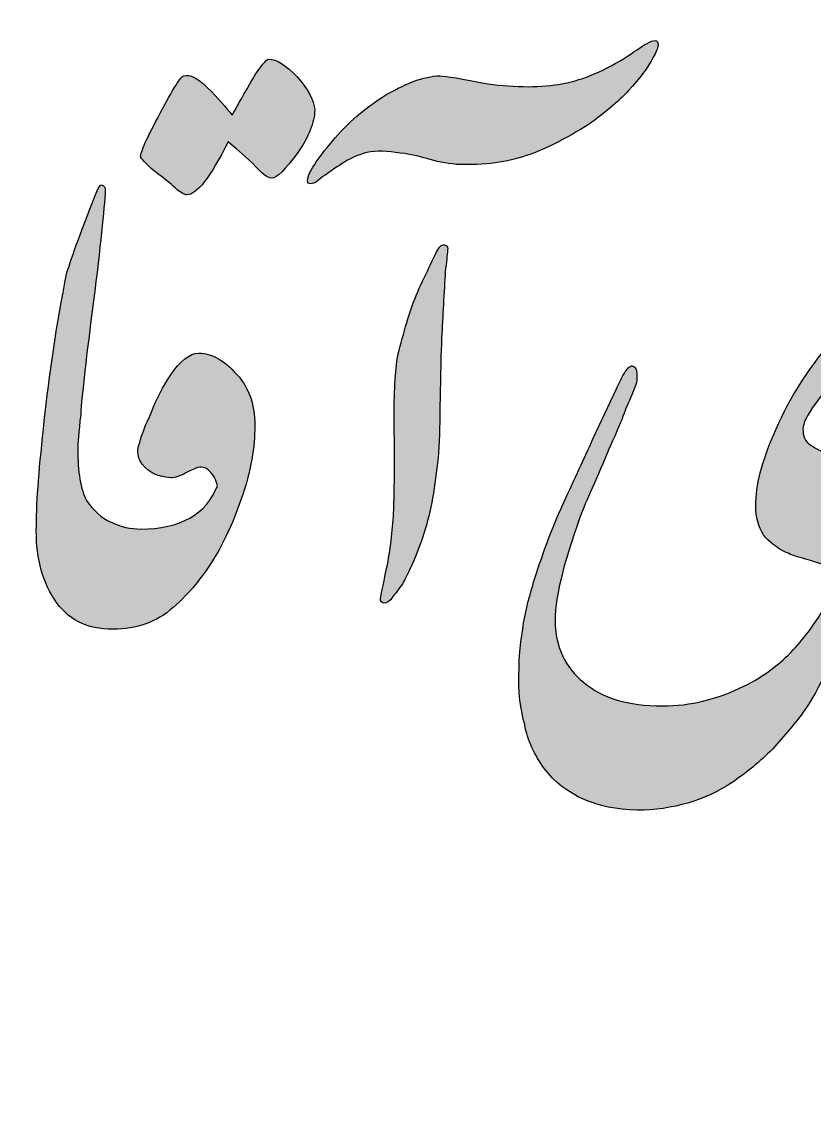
# Model space of a CAD drawing. Header units: millimetres. Extents: x -181.7 to -141.7, y -138.1 to -98.1.
# Drawn here: x -152.27 to -148.41, y -127.19 to -121.91 of the extents above; entities that cross this region are included whole.
import ezdxf

# ---------------------------------------------------------------- set-up
doc = ezdxf.new("R2010")
doc.units = ezdxf.units.MM
doc.header["$MEASUREMENT"] = 0
doc.layers.add('Layer 1', color=7, linetype='Continuous')

msp = doc.modelspace()

# ---------------------------------------------------------------- hatches: boundary and pattern name
at = {"layer": 'Layer 1', "true_color": 0x373435}
h = msp.add_hatch(color=250, dxfattribs=at)
edge = h.paths.add_edge_path()
edge.add_spline(control_points=[(-150.0014, -122.2078), (-150.1306, -122.1839), (-150.2071, -122.1696), (-150.2359, -122.1696), (-150.3123, -122.1696), (-150.4078, -122.2078), (-150.5178, -122.2747), (-150.6135, -122.3369), (-150.6995, -122.4134), (-150.7712, -122.5042), (-150.8046, -122.5426), (-150.8334, -122.5808), (-150.8526, -122.6142), (-150.8764, -122.6524), (-150.8812, -122.6764), (-150.8764, -122.6907), (-150.8621, -122.7003), (-150.838, -122.6907), (-150.8142, -122.6668), (-150.7856, -122.6478), (-150.7569, -122.6238), (-150.7234, -122.6048), (-150.6899, -122.5807), (-150.6516, -122.5617), (-150.6087, -122.5472), (-150.5609, -122.533), (-150.5082, -122.533), (-150.4508, -122.5426), (-150.3886, -122.5472), (-150.3362, -122.5617), (-150.2979, -122.5713), (-150.2548, -122.5856), (-150.2071, -122.5952), (-150.1545, -122.5998), (-150.0157, -122.6048), (-149.9058, -122.5902), (-149.815, -122.5568), (-149.7242, -122.5282), (-149.6238, -122.4756), (-149.509, -122.4039), (-149.4373, -122.3512), (-149.3705, -122.2987), (-149.3179, -122.2413), (-149.2651, -122.1839), (-149.2221, -122.1266), (-149.1983, -122.0788), (-149.184, -122.0548), (-149.1744, -122.0357), (-149.1744, -122.0214), (-149.1744, -122.0023), (-149.1791, -121.9975), (-149.1887, -121.9975), (-149.1983, -121.9975), (-149.2126, -122.0023), (-149.2269, -122.0118), (-149.2461, -122.0214), (-149.2747, -122.0405), (-149.3225, -122.074), (-149.3751, -122.1074), (-149.4278, -122.1362), (-149.4852, -122.16), (-149.5808, -122.203), (-149.6859, -122.2222), (-149.8054, -122.2222), (-149.8724, -122.2222), (-149.9346, -122.2174), (-150.0014, -122.2078), (-150.0014, -122.2078), (-150.0014, -122.2078), (-150.0014, -122.2078)], knot_values=[0, 0, 0, 0, 0.043478, 0.043478, 0.043478, 0.086957, 0.086957, 0.086957, 0.130435, 0.130435, 0.130435, 0.173913, 0.173913, 0.173913, 0.217391, 0.217391, 0.217391, 0.26087, 0.26087, 0.26087, 0.304348, 0.304348, 0.304348, 0.347826, 0.347826, 0.347826, 0.391304, 0.391304, 0.391304, 0.434783, 0.434783, 0.434783, 0.478261, 0.478261, 0.478261, 0.521739, 0.521739, 0.521739, 0.565217, 0.565217, 0.565217, 0.608696, 0.608696, 0.608696, 0.652174, 0.652174, 0.652174, 0.695652, 0.695652, 0.695652, 0.73913, 0.73913, 0.73913, 0.782609, 0.782609, 0.782609, 0.826087, 0.826087, 0.826087, 0.869565, 0.869565, 0.869565, 0.913043, 0.913043, 0.913043, 0.956522, 0.956522, 0.956522, 1, 1, 1, 1], degree=3, periodic=1)
h = msp.add_hatch(color=250, dxfattribs=at)
edge = h.paths.add_edge_path()
edge.add_spline(control_points=[(-151.623, -122.6334), (-151.5752, -122.6668), (-151.5418, -122.6956), (-151.5226, -122.7146), (-151.4988, -122.7337), (-151.4796, -122.7482), (-151.4653, -122.7482), (-151.4175, -122.7481), (-151.3506, -122.662), (-151.2645, -122.4899), (-151.231, -122.5187), (-151.1927, -122.5521), (-151.145, -122.5952), (-151.102, -122.6429), (-151.0732, -122.6668), (-151.0541, -122.6668), (-151.0254, -122.6668), (-150.9872, -122.6238), (-150.9297, -122.5472), (-150.8725, -122.466), (-150.8437, -122.3943), (-150.8437, -122.3369), (-150.8485, -122.2843), (-150.8771, -122.2318), (-150.9297, -122.1744), (-150.9824, -122.117), (-151.0302, -122.0882), (-151.0685, -122.0882), (-151.078, -122.0882), (-151.1066, -122.1217), (-151.145, -122.1839), (-151.1831, -122.2509), (-151.2167, -122.3083), (-151.2453, -122.3608), (-151.2741, -122.3226), (-151.3123, -122.2796), (-151.3649, -122.227), (-151.4126, -122.1792), (-151.4509, -122.16), (-151.4796, -122.1696), (-151.494, -122.1696), (-151.5322, -122.2318), (-151.5944, -122.3512), (-151.6613, -122.4708), (-151.69, -122.5426), (-151.69, -122.5617), (-151.69, -122.5711), (-151.6661, -122.5952), (-151.623, -122.6334), (-151.623, -122.6334), (-151.623, -122.6334), (-151.623, -122.6334)], knot_values=[0, 0, 0, 0, 0.058824, 0.058824, 0.058824, 0.117647, 0.117647, 0.117647, 0.176471, 0.176471, 0.176471, 0.235294, 0.235294, 0.235294, 0.294118, 0.294118, 0.294118, 0.352941, 0.352941, 0.352941, 0.411765, 0.411765, 0.411765, 0.470588, 0.470588, 0.470588, 0.529412, 0.529412, 0.529412, 0.588235, 0.588235, 0.588235, 0.647059, 0.647059, 0.647059, 0.705882, 0.705882, 0.705882, 0.764706, 0.764706, 0.764706, 0.823529, 0.823529, 0.823529, 0.882353, 0.882353, 0.882353, 0.941176, 0.941176, 0.941176, 1, 1, 1, 1], degree=3, periodic=1)
h = msp.add_hatch(color=250, dxfattribs=at)
edge = h.paths.add_edge_path()
edge.add_spline(control_points=[(-151.9816, -123.819), (-151.9769, -123.7187), (-151.953, -123.5322), (-151.9195, -123.2645), (-151.886, -123.0015), (-151.8669, -122.8197), (-151.8621, -122.7241), (-151.8621, -122.7099), (-151.8669, -122.7051), (-151.8765, -122.7003), (-151.8812, -122.6956), (-151.8908, -122.7051), (-151.9003, -122.7241), (-151.9769, -122.9155), (-152.0246, -123.0492), (-152.0485, -123.1258), (-152.1011, -123.3888), (-152.1346, -123.6278), (-152.1585, -123.8477), (-152.1823, -124.063), (-152.1968, -124.235), (-152.1968, -124.3546), (-152.2015, -124.4979), (-152.1729, -124.6175), (-152.1108, -124.7131), (-152.0485, -124.8135), (-151.953, -124.8612), (-151.8239, -124.8612), (-151.7091, -124.8612), (-151.6136, -124.8278), (-151.5322, -124.7561), (-151.494, -124.7227), (-151.4509, -124.6797), (-151.4031, -124.6175), (-151.3265, -124.522), (-151.2645, -124.4024), (-151.2119, -124.2588), (-151.1592, -124.1155), (-151.1354, -123.9912), (-151.1354, -123.8908), (-151.1306, -123.7809), (-151.1592, -123.69), (-151.2214, -123.6229), (-151.2835, -123.5514), (-151.3457, -123.5178), (-151.4079, -123.5178), (-151.4509, -123.5178), (-151.4988, -123.5561), (-151.5465, -123.6278), (-151.5801, -123.6804), (-151.6136, -123.7377), (-151.6374, -123.8047), (-151.6661, -123.8669), (-151.6852, -123.9146), (-151.6948, -123.953), (-151.7091, -123.9864), (-151.7043, -124.015), (-151.6948, -124.0389), (-151.6661, -124.0915), (-151.6136, -124.1203), (-151.5418, -124.1251), (-151.5226, -124.1251), (-151.4988, -124.1155), (-151.4701, -124.1011), (-151.4414, -124.0868), (-151.4222, -124.0772), (-151.4222, -124.0772), (-151.3937, -124.0677), (-151.3745, -124.0726), (-151.3553, -124.0915), (-151.3361, -124.1107), (-151.3219, -124.1345), (-151.3171, -124.1633), (-151.3696, -124.3019), (-151.4988, -124.3737), (-151.69, -124.3737), (-151.7378, -124.3736), (-151.7855, -124.3641), (-151.8335, -124.3402), (-151.8812, -124.321), (-151.9195, -124.2829), (-151.953, -124.235), (-151.9816, -124.1825), (-151.9959, -124.0964), (-151.9959, -123.9816), (-151.9959, -123.9576), (-151.9912, -123.9052), (-151.9816, -123.819), (-151.9816, -123.819), (-151.9816, -123.819), (-151.9816, -123.819)], knot_values=[0, 0, 0, 0, 0.033333, 0.033333, 0.033333, 0.066667, 0.066667, 0.066667, 0.1, 0.1, 0.1, 0.133333, 0.133333, 0.133333, 0.166667, 0.166667, 0.166667, 0.2, 0.2, 0.2, 0.233333, 0.233333, 0.233333, 0.266667, 0.266667, 0.266667, 0.3, 0.3, 0.3, 0.333333, 0.333333, 0.333333, 0.366667, 0.366667, 0.366667, 0.4, 0.4, 0.4, 0.433333, 0.433333, 0.433333, 0.466667, 0.466667, 0.466667, 0.5, 0.5, 0.5, 0.533333, 0.533333, 0.533333, 0.566667, 0.566667, 0.566667, 0.6, 0.6, 0.6, 0.633333, 0.633333, 0.633333, 0.666667, 0.666667, 0.666667, 0.7, 0.7, 0.7, 0.733333, 0.733333, 0.733333, 0.766667, 0.766667, 0.766667, 0.8, 0.8, 0.8, 0.833333, 0.833333, 0.833333, 0.866667, 0.866667, 0.866667, 0.9, 0.9, 0.9, 0.933333, 0.933333, 0.933333, 0.966667, 0.966667, 0.966667, 1, 1, 1, 1], degree=3, periodic=1)
h = msp.add_hatch(color=250, dxfattribs=at)
edge = h.paths.add_edge_path()
edge.add_spline(control_points=[(-147.5852, -122.925), (-147.5898, -122.9106), (-147.6043, -122.9059), (-147.6186, -122.9059), (-147.6616, -122.9106), (-147.7142, -122.9346), (-147.7859, -122.9728), (-147.8432, -123.0062), (-147.9007, -123.0492), (-147.9628, -123.0924), (-148.025, -123.1401), (-148.0728, -123.1784), (-148.111, -123.2165), (-148.1876, -123.2837), (-148.2687, -123.3745), (-148.3549, -123.4892), (-148.4648, -123.6278), (-148.5508, -123.7665), (-148.6082, -123.9052), (-148.6704, -124.0485), (-148.6992, -124.1633), (-148.6992, -124.2588), (-148.6992, -124.3163), (-148.6847, -124.3641), (-148.6608, -124.4024), (-148.637, -124.4358), (-148.5986, -124.4644), (-148.5508, -124.4883), (-148.527, -124.4979), (-148.5031, -124.5075), (-148.484, -124.5124), (-148.4648, -124.5171), (-148.4313, -124.5266), (-148.3883, -124.5409), (-148.3453, -124.5554), (-148.3213, -124.5793), (-148.3213, -124.6079), (-148.3213, -124.6557), (-148.3405, -124.7085), (-148.3741, -124.7705), (-148.4075, -124.8278), (-148.4552, -124.8948), (-148.5174, -124.9618), (-148.5796, -125.0287), (-148.6608, -125.0907), (-148.7565, -125.1387), (-148.8857, -125.2008), (-149.0146, -125.2343), (-149.1533, -125.2343), (-149.3206, -125.2343), (-149.445, -125.196), (-149.5358, -125.1195), (-149.6266, -125.0478), (-149.6745, -124.9426), (-149.6745, -124.8183), (-149.6745, -124.6939), (-149.6266, -124.5124), (-149.5358, -124.2684), (-149.5166, -124.2254), (-149.4928, -124.1729), (-149.464, -124.106), (-149.4354, -124.0389), (-149.4115, -123.9768), (-149.3828, -123.9195), (-149.3589, -123.862), (-149.3397, -123.8143), (-149.3302, -123.7855), (-149.3159, -123.7569), (-149.3014, -123.7187), (-149.2825, -123.6709), (-149.2775, -123.6613), (-149.2775, -123.6421), (-149.2775, -123.6183), (-149.2775, -123.5944), (-149.2871, -123.58), (-149.3014, -123.58), (-149.311, -123.58), (-149.3255, -123.5944), (-149.3397, -123.6183), (-149.354, -123.6421), (-149.3636, -123.6661), (-149.378, -123.6947), (-149.378, -123.6947), (-149.4879, -123.929), (-149.4879, -123.929), (-149.5214, -124.0055), (-149.5692, -124.106), (-149.6266, -124.2303), (-149.6839, -124.3546), (-149.7319, -124.4836), (-149.7749, -124.6175), (-149.7987, -124.6989), (-149.8226, -124.78), (-149.8322, -124.8612), (-149.8466, -124.9426), (-149.8513, -125.0287), (-149.8513, -125.1148), (-149.8513, -125.1817), (-149.8418, -125.2534), (-149.8226, -125.3252), (-149.8083, -125.4016), (-149.7749, -125.4733), (-149.727, -125.5401), (-149.6266, -125.6693), (-149.4736, -125.7362), (-149.2775, -125.7411), (-149.1007, -125.7411), (-148.9476, -125.6932), (-148.8139, -125.6073), (-148.7469, -125.5593), (-148.68, -125.5067), (-148.6178, -125.4446), (-148.5604, -125.3778), (-148.5031, -125.3156), (-148.4601, -125.2534), (-148.3692, -125.1148), (-148.2975, -124.9522), (-148.2449, -124.7657), (-148.1923, -124.5793), (-148.1636, -124.4168), (-148.1636, -124.2684), (-148.1636, -124.1681), (-148.1876, -124.0964), (-148.2402, -124.063), (-148.2545, -124.0485), (-148.2879, -124.0342), (-148.3357, -124.015), (-148.3835, -123.996), (-148.4171, -123.9768), (-148.436, -123.9624), (-148.4601, -123.9482), (-148.4697, -123.9195), (-148.4697, -123.8861), (-148.4697, -123.862), (-148.4505, -123.819), (-148.4075, -123.7617), (-148.3645, -123.6995), (-148.3023, -123.6325), (-148.2257, -123.5656), (-148.1492, -123.494), (-148.0824, -123.4414), (-148.0154, -123.4126), (-147.9532, -123.3792), (-147.9007, -123.3649), (-147.8623, -123.3649), (-147.8528, -123.3649), (-147.8433, -123.3649), (-147.8338, -123.3745), (-147.8193, -123.384), (-147.8097, -123.3935), (-147.7955, -123.403), (-147.7763, -123.403), (-147.7524, -123.3841), (-147.7286, -123.3457), (-147.7238, -123.3361), (-147.7046, -123.2979), (-147.676, -123.231), (-147.6424, -123.1688), (-147.6234, -123.1162), (-147.609, -123.078), (-147.5947, -123.0446), (-147.5852, -123.0062), (-147.5802, -122.9681), (-147.5756, -122.9536), (-147.5802, -122.9393), (-147.5852, -122.925), (-147.5852, -122.925), (-147.5852, -122.925), (-147.5852, -122.925)], knot_values=[0, 0, 0, 0, 0.017857, 0.017857, 0.017857, 0.035714, 0.035714, 0.035714, 0.053571, 0.053571, 0.053571, 0.071429, 0.071429, 0.071429, 0.089286, 0.089286, 0.089286, 0.107143, 0.107143, 0.107143, 0.125, 0.125, 0.125, 0.142857, 0.142857, 0.142857, 0.160714, 0.160714, 0.160714, 0.178571, 0.178571, 0.178571, 0.196429, 0.196429, 0.196429, 0.214286, 0.214286, 0.214286, 0.232143, 0.232143, 0.232143, 0.25, 0.25, 0.25, 0.267857, 0.267857, 0.267857, 0.285714, 0.285714, 0.285714, 0.303571, 0.303571, 0.303571, 0.321429, 0.321429, 0.321429, 0.339286, 0.339286, 0.339286, 0.357143, 0.357143, 0.357143, 0.375, 0.375, 0.375, 0.392857, 0.392857, 0.392857, 0.410714, 0.410714, 0.410714, 0.428571, 0.428571, 0.428571, 0.446429, 0.446429, 0.446429, 0.464286, 0.464286, 0.464286, 0.482143, 0.482143, 0.482143, 0.5, 0.5, 0.5, 0.517857, 0.517857, 0.517857, 0.535714, 0.535714, 0.535714, 0.553571, 0.553571, 0.553571, 0.571429, 0.571429, 0.571429, 0.589286, 0.589286, 0.589286, 0.607143, 0.607143, 0.607143, 0.625, 0.625, 0.625, 0.642857, 0.642857, 0.642857, 0.660714, 0.660714, 0.660714, 0.678571, 0.678571, 0.678571, 0.696429, 0.696429, 0.696429, 0.714286, 0.714286, 0.714286, 0.732143, 0.732143, 0.732143, 0.75, 0.75, 0.75, 0.767857, 0.767857, 0.767857, 0.785714, 0.785714, 0.785714, 0.803571, 0.803571, 0.803571, 0.821429, 0.821429, 0.821429, 0.839286, 0.839286, 0.839286, 0.857143, 0.857143, 0.857143, 0.875, 0.875, 0.875, 0.892857, 0.892857, 0.892857, 0.910714, 0.910714, 0.910714, 0.928571, 0.928571, 0.928571, 0.946429, 0.946429, 0.946429, 0.964286, 0.964286, 0.964286, 0.982143, 0.982143, 0.982143, 1, 1, 1, 1], degree=3, periodic=1)
h = msp.add_hatch(color=250, dxfattribs=at)
edge = h.paths.add_edge_path()
edge.add_spline(control_points=[(-150.2263, -123.4271), (-150.2213, -123.3696), (-150.2213, -123.3171), (-150.2167, -123.2597), (-150.2118, -123.2023), (-150.2118, -123.1497), (-150.2071, -123.1066), (-150.2022, -123.0588), (-150.1975, -123.0302), (-150.1975, -123.0158), (-150.1927, -123.0062), (-150.1975, -122.9966), (-150.2118, -122.992), (-150.2213, -122.987), (-150.2359, -122.9966), (-150.2453, -123.0158), (-150.2644, -123.0492), (-150.2835, -123.0924), (-150.3027, -123.1354), (-150.3266, -123.1784), (-150.3457, -123.2261), (-150.3648, -123.2741), (-150.384, -123.3266), (-150.3982, -123.3745), (-150.4127, -123.4271), (-150.427, -123.4796), (-150.4413, -123.5274), (-150.4462, -123.5752), (-150.4558, -123.6613), (-150.4604, -123.7809), (-150.4558, -123.9338), (-150.4558, -124.0915), (-150.4558, -124.2111), (-150.4604, -124.2972), (-150.4653, -124.3832), (-150.4748, -124.474), (-150.4939, -124.5649), (-150.513, -124.6557), (-150.5226, -124.7035), (-150.5226, -124.7035), (-150.5274, -124.7178), (-150.5226, -124.7274), (-150.513, -124.7323), (-150.5035, -124.737), (-150.4892, -124.7323), (-150.4748, -124.7178), (-150.4604, -124.6989), (-150.4413, -124.6748), (-150.4174, -124.6413), (-150.3982, -124.6079), (-150.3648, -124.5409), (-150.3266, -124.4358), (-150.2883, -124.3306), (-150.2644, -124.2111), (-150.2501, -124.0772), (-150.2405, -124.015), (-150.2359, -123.9386), (-150.2359, -123.8524), (-150.2359, -123.7617), (-150.2309, -123.6613), (-150.2309, -123.5466), (-150.2309, -123.5226), (-150.2263, -123.4796), (-150.2263, -123.4271), (-150.2263, -123.4271), (-150.2263, -123.4271), (-150.2263, -123.4271)], knot_values=[0, 0, 0, 0, 0.045455, 0.045455, 0.045455, 0.090909, 0.090909, 0.090909, 0.136364, 0.136364, 0.136364, 0.181818, 0.181818, 0.181818, 0.227273, 0.227273, 0.227273, 0.272727, 0.272727, 0.272727, 0.318182, 0.318182, 0.318182, 0.363636, 0.363636, 0.363636, 0.409091, 0.409091, 0.409091, 0.454545, 0.454545, 0.454545, 0.5, 0.5, 0.5, 0.545455, 0.545455, 0.545455, 0.590909, 0.590909, 0.590909, 0.636364, 0.636364, 0.636364, 0.681818, 0.681818, 0.681818, 0.727273, 0.727273, 0.727273, 0.772727, 0.772727, 0.772727, 0.818182, 0.818182, 0.818182, 0.863636, 0.863636, 0.863636, 0.909091, 0.909091, 0.909091, 0.954545, 0.954545, 0.954545, 1, 1, 1, 1], degree=3, periodic=1)

# ---------------------------------------------------------------- linework, layer by layer
at = {"layer": 'Layer 1', "color": 250, "lineweight": 18}
msp.add_open_spline([(-179.7413, -98.0531), (-179.7413, -98.0531), (-143.7415, -98.0531), (-143.7415, -98.0531), (-142.6415, -98.0531), (-141.7414, -98.953), (-141.7414, -100.053), (-141.7414, -100.053), (-141.7414, -136.0532), (-141.7414, -136.0532), (-141.7414, -137.1532), (-142.6415, -138.0531), (-143.7415, -138.0531), (-143.7415, -138.0531), (-179.7413, -138.0531), (-179.7413, -138.0531), (-180.8413, -138.0531), (-181.7414, -137.1532), (-181.7414, -136.0532), (-181.7414, -136.0532), (-181.7414, -100.053), (-181.7414, -100.053), (-181.7414, -98.953), (-180.8413, -98.0531), (-179.7413, -98.0531)], degree=3, knots=[0, 0, 0, 0, 0.125, 0.125, 0.125, 0.25, 0.25, 0.25, 0.375, 0.375, 0.375, 0.5, 0.5, 0.5, 0.625, 0.625, 0.625, 0.75, 0.75, 0.75, 0.875, 0.875, 0.875, 1, 1, 1, 1], dxfattribs=at)
at = {"layer": 'Layer 1', "color": 250}
for points, knots in [([(-150.0014, -122.2078), (-150.1306, -122.1839), (-150.2071, -122.1696), (-150.2359, -122.1696), (-150.3123, -122.1696), (-150.4078, -122.2078), (-150.5178, -122.2747), (-150.6135, -122.3369), (-150.6995, -122.4134), (-150.7712, -122.5042), (-150.8046, -122.5426), (-150.8334, -122.5808), (-150.8526, -122.6142), (-150.8764, -122.6524), (-150.8812, -122.6764), (-150.8764, -122.6907), (-150.8621, -122.7003), (-150.838, -122.6907), (-150.8142, -122.6668), (-150.7856, -122.6478), (-150.7569, -122.6238), (-150.7234, -122.6048), (-150.6899, -122.5807), (-150.6516, -122.5617), (-150.6087, -122.5472), (-150.5609, -122.533), (-150.5082, -122.533), (-150.4508, -122.5426), (-150.3886, -122.5472), (-150.3362, -122.5617), (-150.2979, -122.5713), (-150.2548, -122.5856), (-150.2071, -122.5952), (-150.1545, -122.5998), (-150.0157, -122.6048), (-149.9058, -122.5902), (-149.815, -122.5568), (-149.7242, -122.5282), (-149.6238, -122.4756), (-149.509, -122.4039), (-149.4373, -122.3512), (-149.3705, -122.2987), (-149.3179, -122.2413), (-149.2651, -122.1839), (-149.2221, -122.1266), (-149.1983, -122.0788), (-149.184, -122.0548), (-149.1744, -122.0357), (-149.1744, -122.0214), (-149.1744, -122.0023), (-149.1791, -121.9975), (-149.1887, -121.9975), (-149.1983, -121.9975), (-149.2126, -122.0023), (-149.2269, -122.0118), (-149.2461, -122.0214), (-149.2747, -122.0405), (-149.3225, -122.074), (-149.3751, -122.1074), (-149.4278, -122.1362), (-149.4852, -122.16), (-149.5808, -122.203), (-149.6859, -122.2222), (-149.8054, -122.2222), (-149.8724, -122.2222), (-149.9346, -122.2174), (-150.0014, -122.2078), (-150.0014, -122.2078), (-150.0014, -122.2078), (-150.0014, -122.2078)], [0, 0, 0, 0, 0.043478, 0.043478, 0.043478, 0.086957, 0.086957, 0.086957, 0.130435, 0.130435, 0.130435, 0.173913, 0.173913, 0.173913, 0.217391, 0.217391, 0.217391, 0.26087, 0.26087, 0.26087, 0.304348, 0.304348, 0.304348, 0.347826, 0.347826, 0.347826, 0.391304, 0.391304, 0.391304, 0.434783, 0.434783, 0.434783, 0.478261, 0.478261, 0.478261, 0.521739, 0.521739, 0.521739, 0.565217, 0.565217, 0.565217, 0.608696, 0.608696, 0.608696, 0.652174, 0.652174, 0.652174, 0.695652, 0.695652, 0.695652, 0.73913, 0.73913, 0.73913, 0.782609, 0.782609, 0.782609, 0.826087, 0.826087, 0.826087, 0.869565, 0.869565, 0.869565, 0.913043, 0.913043, 0.913043, 0.956522, 0.956522, 0.956522, 1, 1, 1, 1]), ([(-151.623, -122.6334), (-151.5752, -122.6668), (-151.5418, -122.6956), (-151.5226, -122.7146), (-151.4988, -122.7337), (-151.4796, -122.7482), (-151.4653, -122.7482), (-151.4175, -122.7481), (-151.3506, -122.662), (-151.2645, -122.4899), (-151.231, -122.5187), (-151.1927, -122.5521), (-151.145, -122.5952), (-151.102, -122.6429), (-151.0732, -122.6668), (-151.0541, -122.6668), (-151.0254, -122.6668), (-150.9872, -122.6238), (-150.9297, -122.5472), (-150.8725, -122.466), (-150.8437, -122.3943), (-150.8437, -122.3369), (-150.8485, -122.2843), (-150.8771, -122.2318), (-150.9297, -122.1744), (-150.9824, -122.117), (-151.0302, -122.0882), (-151.0685, -122.0882), (-151.078, -122.0882), (-151.1066, -122.1217), (-151.145, -122.1839), (-151.1831, -122.2509), (-151.2167, -122.3083), (-151.2453, -122.3608), (-151.2741, -122.3226), (-151.3123, -122.2796), (-151.3649, -122.227), (-151.4126, -122.1792), (-151.4509, -122.16), (-151.4796, -122.1696), (-151.494, -122.1696), (-151.5322, -122.2318), (-151.5944, -122.3512), (-151.6613, -122.4708), (-151.69, -122.5426), (-151.69, -122.5617), (-151.69, -122.5711), (-151.6661, -122.5952), (-151.623, -122.6334), (-151.623, -122.6334), (-151.623, -122.6334), (-151.623, -122.6334)], [0, 0, 0, 0, 0.058824, 0.058824, 0.058824, 0.117647, 0.117647, 0.117647, 0.176471, 0.176471, 0.176471, 0.235294, 0.235294, 0.235294, 0.294118, 0.294118, 0.294118, 0.352941, 0.352941, 0.352941, 0.411765, 0.411765, 0.411765, 0.470588, 0.470588, 0.470588, 0.529412, 0.529412, 0.529412, 0.588235, 0.588235, 0.588235, 0.647059, 0.647059, 0.647059, 0.705882, 0.705882, 0.705882, 0.764706, 0.764706, 0.764706, 0.823529, 0.823529, 0.823529, 0.882353, 0.882353, 0.882353, 0.941176, 0.941176, 0.941176, 1, 1, 1, 1]), ([(-151.9816, -123.819), (-151.9769, -123.7187), (-151.953, -123.5322), (-151.9195, -123.2645), (-151.886, -123.0015), (-151.8669, -122.8197), (-151.8621, -122.7241), (-151.8621, -122.7099), (-151.8669, -122.7051), (-151.8765, -122.7003), (-151.8812, -122.6956), (-151.8908, -122.7051), (-151.9003, -122.7241), (-151.9769, -122.9155), (-152.0246, -123.0492), (-152.0485, -123.1258), (-152.1011, -123.3888), (-152.1346, -123.6278), (-152.1585, -123.8477), (-152.1823, -124.063), (-152.1968, -124.235), (-152.1968, -124.3546), (-152.2015, -124.4979), (-152.1729, -124.6175), (-152.1108, -124.7131), (-152.0485, -124.8135), (-151.953, -124.8612), (-151.8239, -124.8612), (-151.7091, -124.8612), (-151.6136, -124.8278), (-151.5322, -124.7561), (-151.494, -124.7227), (-151.4509, -124.6797), (-151.4031, -124.6175), (-151.3265, -124.522), (-151.2645, -124.4024), (-151.2119, -124.2588), (-151.1592, -124.1155), (-151.1354, -123.9912), (-151.1354, -123.8908), (-151.1306, -123.7809), (-151.1592, -123.69), (-151.2214, -123.6229), (-151.2835, -123.5514), (-151.3457, -123.5178), (-151.4079, -123.5178), (-151.4509, -123.5178), (-151.4988, -123.5561), (-151.5465, -123.6278), (-151.5801, -123.6804), (-151.6136, -123.7377), (-151.6374, -123.8047), (-151.6661, -123.8669), (-151.6852, -123.9146), (-151.6948, -123.953), (-151.7091, -123.9864), (-151.7043, -124.015), (-151.6948, -124.0389), (-151.6661, -124.0915), (-151.6136, -124.1203), (-151.5418, -124.1251), (-151.5226, -124.1251), (-151.4988, -124.1155), (-151.4701, -124.1011), (-151.4414, -124.0868), (-151.4222, -124.0772), (-151.4222, -124.0772), (-151.3937, -124.0677), (-151.3745, -124.0726), (-151.3553, -124.0915), (-151.3361, -124.1107), (-151.3219, -124.1345), (-151.3171, -124.1633), (-151.3696, -124.3019), (-151.4988, -124.3737), (-151.69, -124.3737), (-151.7378, -124.3736), (-151.7855, -124.3641), (-151.8335, -124.3402), (-151.8812, -124.321), (-151.9195, -124.2829), (-151.953, -124.235), (-151.9816, -124.1825), (-151.9959, -124.0964), (-151.9959, -123.9816), (-151.9959, -123.9576), (-151.9912, -123.9052), (-151.9816, -123.819), (-151.9816, -123.819), (-151.9816, -123.819), (-151.9816, -123.819)], [0, 0, 0, 0, 0.033333, 0.033333, 0.033333, 0.066667, 0.066667, 0.066667, 0.1, 0.1, 0.1, 0.133333, 0.133333, 0.133333, 0.166667, 0.166667, 0.166667, 0.2, 0.2, 0.2, 0.233333, 0.233333, 0.233333, 0.266667, 0.266667, 0.266667, 0.3, 0.3, 0.3, 0.333333, 0.333333, 0.333333, 0.366667, 0.366667, 0.366667, 0.4, 0.4, 0.4, 0.433333, 0.433333, 0.433333, 0.466667, 0.466667, 0.466667, 0.5, 0.5, 0.5, 0.533333, 0.533333, 0.533333, 0.566667, 0.566667, 0.566667, 0.6, 0.6, 0.6, 0.633333, 0.633333, 0.633333, 0.666667, 0.666667, 0.666667, 0.7, 0.7, 0.7, 0.733333, 0.733333, 0.733333, 0.766667, 0.766667, 0.766667, 0.8, 0.8, 0.8, 0.833333, 0.833333, 0.833333, 0.866667, 0.866667, 0.866667, 0.9, 0.9, 0.9, 0.933333, 0.933333, 0.933333, 0.966667, 0.966667, 0.966667, 1, 1, 1, 1]), ([(-147.5852, -122.925), (-147.5898, -122.9106), (-147.6043, -122.9059), (-147.6186, -122.9059), (-147.6616, -122.9106), (-147.7142, -122.9346), (-147.7859, -122.9728), (-147.8432, -123.0062), (-147.9007, -123.0492), (-147.9628, -123.0924), (-148.025, -123.1401), (-148.0728, -123.1784), (-148.111, -123.2165), (-148.1876, -123.2837), (-148.2687, -123.3745), (-148.3549, -123.4892), (-148.4648, -123.6278), (-148.5508, -123.7665), (-148.6082, -123.9052), (-148.6704, -124.0485), (-148.6992, -124.1633), (-148.6992, -124.2588), (-148.6992, -124.3163), (-148.6847, -124.3641), (-148.6608, -124.4024), (-148.637, -124.4358), (-148.5986, -124.4644), (-148.5508, -124.4883), (-148.527, -124.4979), (-148.5031, -124.5075), (-148.484, -124.5124), (-148.4648, -124.5171), (-148.4313, -124.5266), (-148.3883, -124.5409), (-148.3453, -124.5554), (-148.3213, -124.5793), (-148.3213, -124.6079), (-148.3213, -124.6557), (-148.3405, -124.7085), (-148.3741, -124.7705), (-148.4075, -124.8278), (-148.4552, -124.8948), (-148.5174, -124.9618), (-148.5796, -125.0287), (-148.6608, -125.0907), (-148.7565, -125.1387), (-148.8857, -125.2008), (-149.0146, -125.2343), (-149.1533, -125.2343), (-149.3206, -125.2343), (-149.445, -125.196), (-149.5358, -125.1195), (-149.6266, -125.0478), (-149.6745, -124.9426), (-149.6745, -124.8183), (-149.6745, -124.6939), (-149.6266, -124.5124), (-149.5358, -124.2684), (-149.5166, -124.2254), (-149.4928, -124.1729), (-149.464, -124.106), (-149.4354, -124.0389), (-149.4115, -123.9768), (-149.3828, -123.9195), (-149.3589, -123.862), (-149.3397, -123.8143), (-149.3302, -123.7855), (-149.3159, -123.7569), (-149.3014, -123.7187), (-149.2825, -123.6709), (-149.2775, -123.6613), (-149.2775, -123.6421), (-149.2775, -123.6183), (-149.2775, -123.5944), (-149.2871, -123.58), (-149.3014, -123.58), (-149.311, -123.58), (-149.3255, -123.5944), (-149.3397, -123.6183), (-149.354, -123.6421), (-149.3636, -123.6661), (-149.378, -123.6947), (-149.378, -123.6947), (-149.4879, -123.929), (-149.4879, -123.929), (-149.5214, -124.0055), (-149.5692, -124.106), (-149.6266, -124.2303), (-149.6839, -124.3546), (-149.7319, -124.4836), (-149.7749, -124.6175), (-149.7987, -124.6989), (-149.8226, -124.78), (-149.8322, -124.8612), (-149.8466, -124.9426), (-149.8513, -125.0287), (-149.8513, -125.1148), (-149.8513, -125.1817), (-149.8418, -125.2534), (-149.8226, -125.3252), (-149.8083, -125.4016), (-149.7749, -125.4733), (-149.727, -125.5401), (-149.6266, -125.6693), (-149.4736, -125.7362), (-149.2775, -125.7411), (-149.1007, -125.7411), (-148.9476, -125.6932), (-148.8139, -125.6073), (-148.7469, -125.5593), (-148.68, -125.5067), (-148.6178, -125.4446), (-148.5604, -125.3778), (-148.5031, -125.3156), (-148.4601, -125.2534), (-148.3692, -125.1148), (-148.2975, -124.9522), (-148.2449, -124.7657), (-148.1923, -124.5793), (-148.1636, -124.4168), (-148.1636, -124.2684), (-148.1636, -124.1681), (-148.1876, -124.0964), (-148.2402, -124.063), (-148.2545, -124.0485), (-148.2879, -124.0342), (-148.3357, -124.015), (-148.3835, -123.996), (-148.4171, -123.9768), (-148.436, -123.9624), (-148.4601, -123.9482), (-148.4697, -123.9195), (-148.4697, -123.8861), (-148.4697, -123.862), (-148.4505, -123.819), (-148.4075, -123.7617), (-148.3645, -123.6995), (-148.3023, -123.6325), (-148.2257, -123.5656), (-148.1492, -123.494), (-148.0824, -123.4414), (-148.0154, -123.4126), (-147.9532, -123.3792), (-147.9007, -123.3649), (-147.8623, -123.3649), (-147.8528, -123.3649), (-147.8433, -123.3649), (-147.8338, -123.3745), (-147.8193, -123.384), (-147.8097, -123.3935), (-147.7955, -123.403), (-147.7763, -123.403), (-147.7524, -123.3841), (-147.7286, -123.3457), (-147.7238, -123.3361), (-147.7046, -123.2979), (-147.676, -123.231), (-147.6424, -123.1688), (-147.6234, -123.1162), (-147.609, -123.078), (-147.5947, -123.0446), (-147.5852, -123.0062), (-147.5802, -122.9681), (-147.5756, -122.9536), (-147.5802, -122.9393), (-147.5852, -122.925), (-147.5852, -122.925), (-147.5852, -122.925), (-147.5852, -122.925)], [0, 0, 0, 0, 0.017857, 0.017857, 0.017857, 0.035714, 0.035714, 0.035714, 0.053571, 0.053571, 0.053571, 0.071429, 0.071429, 0.071429, 0.089286, 0.089286, 0.089286, 0.107143, 0.107143, 0.107143, 0.125, 0.125, 0.125, 0.142857, 0.142857, 0.142857, 0.160714, 0.160714, 0.160714, 0.178571, 0.178571, 0.178571, 0.196429, 0.196429, 0.196429, 0.214286, 0.214286, 0.214286, 0.232143, 0.232143, 0.232143, 0.25, 0.25, 0.25, 0.267857, 0.267857, 0.267857, 0.285714, 0.285714, 0.285714, 0.303571, 0.303571, 0.303571, 0.321429, 0.321429, 0.321429, 0.339286, 0.339286, 0.339286, 0.357143, 0.357143, 0.357143, 0.375, 0.375, 0.375, 0.392857, 0.392857, 0.392857, 0.410714, 0.410714, 0.410714, 0.428571, 0.428571, 0.428571, 0.446429, 0.446429, 0.446429, 0.464286, 0.464286, 0.464286, 0.482143, 0.482143, 0.482143, 0.5, 0.5, 0.5, 0.517857, 0.517857, 0.517857, 0.535714, 0.535714, 0.535714, 0.553571, 0.553571, 0.553571, 0.571429, 0.571429, 0.571429, 0.589286, 0.589286, 0.589286, 0.607143, 0.607143, 0.607143, 0.625, 0.625, 0.625, 0.642857, 0.642857, 0.642857, 0.660714, 0.660714, 0.660714, 0.678571, 0.678571, 0.678571, 0.696429, 0.696429, 0.696429, 0.714286, 0.714286, 0.714286, 0.732143, 0.732143, 0.732143, 0.75, 0.75, 0.75, 0.767857, 0.767857, 0.767857, 0.785714, 0.785714, 0.785714, 0.803571, 0.803571, 0.803571, 0.821429, 0.821429, 0.821429, 0.839286, 0.839286, 0.839286, 0.857143, 0.857143, 0.857143, 0.875, 0.875, 0.875, 0.892857, 0.892857, 0.892857, 0.910714, 0.910714, 0.910714, 0.928571, 0.928571, 0.928571, 0.946429, 0.946429, 0.946429, 0.964286, 0.964286, 0.964286, 0.982143, 0.982143, 0.982143, 1, 1, 1, 1]), ([(-150.2263, -123.4271), (-150.2213, -123.3696), (-150.2213, -123.3171), (-150.2167, -123.2597), (-150.2118, -123.2023), (-150.2118, -123.1497), (-150.2071, -123.1066), (-150.2022, -123.0588), (-150.1975, -123.0302), (-150.1975, -123.0158), (-150.1927, -123.0062), (-150.1975, -122.9966), (-150.2118, -122.992), (-150.2213, -122.987), (-150.2359, -122.9966), (-150.2453, -123.0158), (-150.2644, -123.0492), (-150.2835, -123.0924), (-150.3027, -123.1354), (-150.3266, -123.1784), (-150.3457, -123.2261), (-150.3648, -123.2741), (-150.384, -123.3266), (-150.3982, -123.3745), (-150.4127, -123.4271), (-150.427, -123.4796), (-150.4413, -123.5274), (-150.4462, -123.5752), (-150.4558, -123.6613), (-150.4604, -123.7809), (-150.4558, -123.9338), (-150.4558, -124.0915), (-150.4558, -124.2111), (-150.4604, -124.2972), (-150.4653, -124.3832), (-150.4748, -124.474), (-150.4939, -124.5649), (-150.513, -124.6557), (-150.5226, -124.7035), (-150.5226, -124.7035), (-150.5274, -124.7178), (-150.5226, -124.7274), (-150.513, -124.7323), (-150.5035, -124.737), (-150.4892, -124.7323), (-150.4748, -124.7178), (-150.4604, -124.6989), (-150.4413, -124.6748), (-150.4174, -124.6413), (-150.3982, -124.6079), (-150.3648, -124.5409), (-150.3266, -124.4358), (-150.2883, -124.3306), (-150.2644, -124.2111), (-150.2501, -124.0772), (-150.2405, -124.015), (-150.2359, -123.9386), (-150.2359, -123.8524), (-150.2359, -123.7617), (-150.2309, -123.6613), (-150.2309, -123.5466), (-150.2309, -123.5226), (-150.2263, -123.4796), (-150.2263, -123.4271), (-150.2263, -123.4271), (-150.2263, -123.4271), (-150.2263, -123.4271)], [0, 0, 0, 0, 0.045455, 0.045455, 0.045455, 0.090909, 0.090909, 0.090909, 0.136364, 0.136364, 0.136364, 0.181818, 0.181818, 0.181818, 0.227273, 0.227273, 0.227273, 0.272727, 0.272727, 0.272727, 0.318182, 0.318182, 0.318182, 0.363636, 0.363636, 0.363636, 0.409091, 0.409091, 0.409091, 0.454545, 0.454545, 0.454545, 0.5, 0.5, 0.5, 0.545455, 0.545455, 0.545455, 0.590909, 0.590909, 0.590909, 0.636364, 0.636364, 0.636364, 0.681818, 0.681818, 0.681818, 0.727273, 0.727273, 0.727273, 0.772727, 0.772727, 0.772727, 0.818182, 0.818182, 0.818182, 0.863636, 0.863636, 0.863636, 0.909091, 0.909091, 0.909091, 0.954545, 0.954545, 0.954545, 1, 1, 1, 1])]:
    msp.add_open_spline(points, degree=3, knots=knots, dxfattribs=at)

doc.saveas('drawing.dxf')
